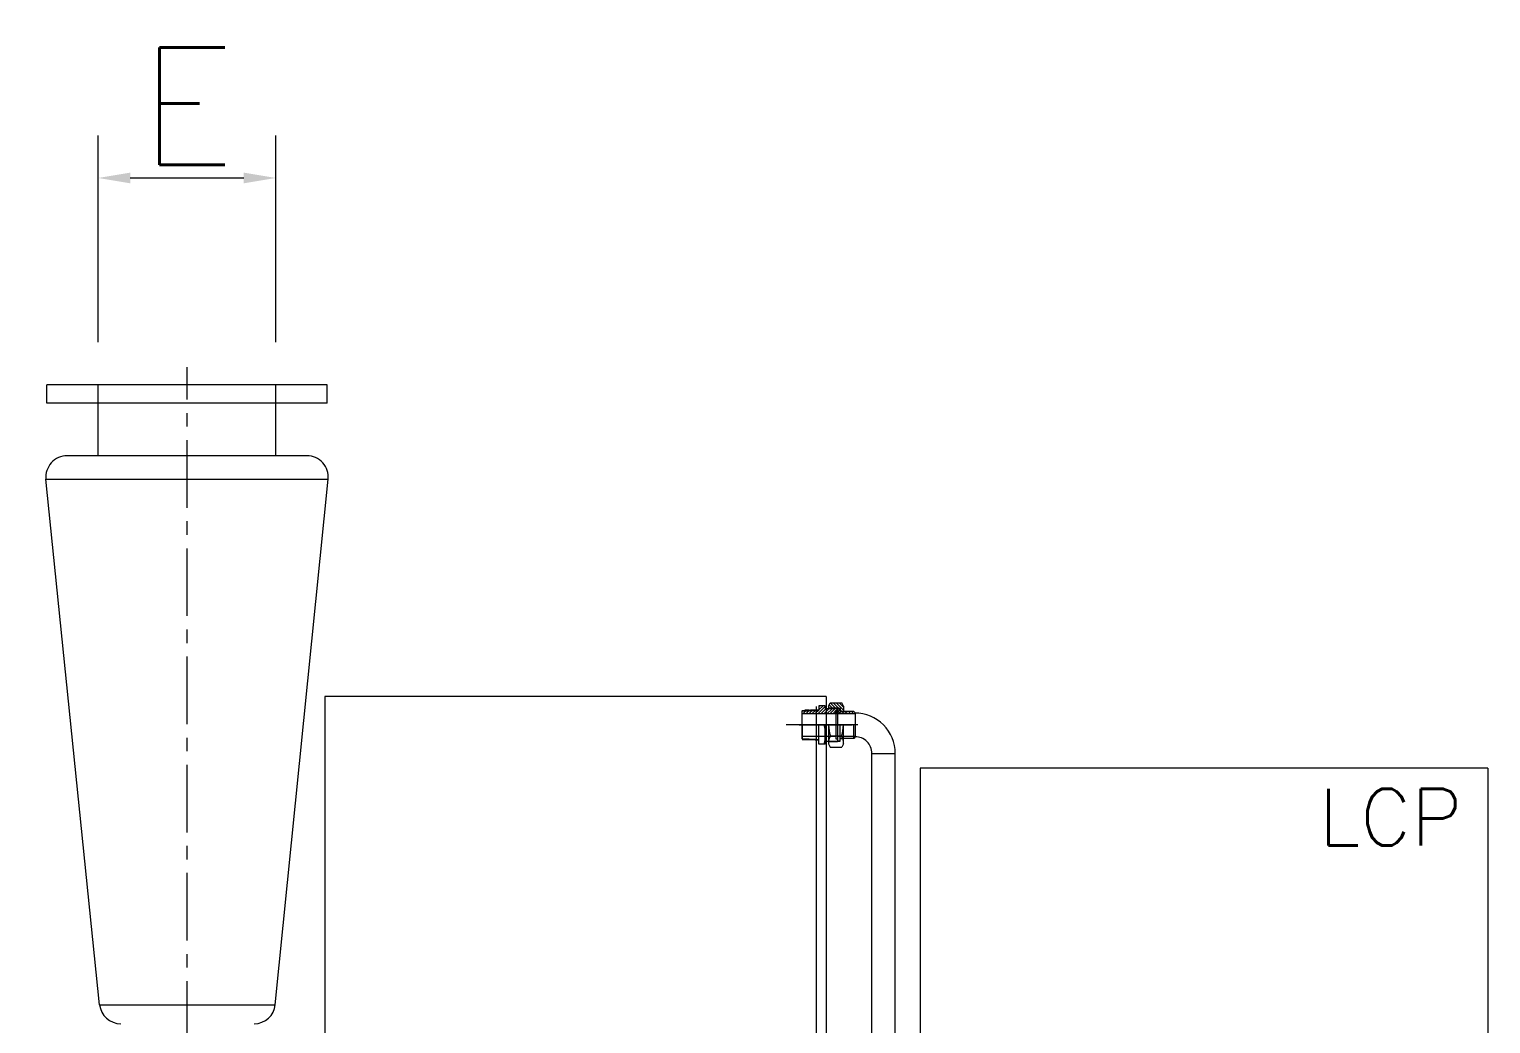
# Model space of a CAD drawing. Header units: inches. Extents: x 76 to 22091, y 292 to 17065.
# Drawn here: x 18067 to 20125, y 7829 to 9230 of the extents above; entities that cross this region are included whole.
import ezdxf

# ---------------------------------------------------------------- set-up
doc = ezdxf.new("R2010")
doc.units = ezdxf.units.IN
doc.header["$MEASUREMENT"] = 0
doc.linetypes.add('ACAD_ISO02W100', pattern=[15, 12, -3])
doc.linetypes.add('CENTER', pattern=[50.8, 31.75, -6.35, 6.35, -6.35])
doc.layers.get('Defpoints').update_dxf_attribs({"lineweight": 5})
for name, color, linetype, lineweight in [('06___ANNOTATIONS', 7, 'Continuous', 5), ('CAXA0', 7, 'Continuous', 5), ('CAXA1', 5, 'CENTER', 5), ('CAXA3', 7, 'Continuous', 5), ('虚线', 6, 'ACAD_ISO02W100', 5)]:
    doc.layers.add(name, color=color, linetype=linetype, lineweight=lineweight)
doc.styles.add('Roman', font='romans')
doc.styles.get("Standard").update_dxf_attribs({"font": 'arial.ttf'})
doc.dimstyles.new('ISO-25', dxfattribs={"dimscale": 30, "dimtxt": 1.5, "dimasz": 1.5, "dimexe": 2, "dimexo": 2, "dimtad": 1, "dimtih": 1, "dimtoh": 1, "dimdec": 1, "dimlfac": 0.03937, "dimdsep": 46, "dimtxsty": 'Standard', "dimcen": 2.5, "dimclrd": 7, "dimclre": 7, "dimclrt": 7, "dimadec": 0, "dimazin": 0, "dimtfac": 1, "dimtdec": 1, "dimtmove": 0, "dimatfit": 3, "dimfxl": 1, "dimlwd": 5, "dimlwe": 5, "dimarcsym": 0})

# ---------------------------------------------------------------- blocks, each defined once
blk = doc.blocks.new('*D22')
at = {"color": 7, "linetype": 'Continuous', "lineweight": 5, "transparency": 16777216}
for p, q in [((18163.8, 8789.2), (18163.8, 9080.5)), ((18413.8, 8789.2), (18413.8, 9080.5)), ((18208.8, 9020.5), (18368.8, 9020.5))]:
    blk.add_line(p, q, dxfattribs=at)
at = {"color": 7, "transparency": 16777216}
for points in [[(18208.8, 9028), (18208.8, 9013), (18163.8, 9020.5)], [(18368.8, 9028), (18368.8, 9013), (18413.8, 9020.5)]]:
    blk.add_solid(points, dxfattribs=at)
at = {"layer": 'Defpoints', "color": 0, "transparency": 16777216}
for p in [(18413.8, 9020.5), (18163.8, 8729.2), (18413.8, 8729.2)]:
    blk.add_point(p, dxfattribs=at)
at = {"color": 7, "lineweight": 5, "transparency": 16777216, "insert": (18288.8, 9121.7), "char_height": 165, "attachment_point": 5, "style": 'Roman'}
blk.add_mtext('E', dxfattribs=at)
blk = doc.blocks.new('*D23')
at = {"color": 7, "linetype": 'Continuous', "lineweight": 5, "transparency": 16777216}
for p, q in [((18031.3, 8729.2), (17840.7, 8729.2)), ((17900.7, 8684.2), (17900.7, 8330.4)), ((17900.7, 7774.2), (17900.7, 8127.9)), ((18109.5, 7729.2), (17840.7, 7729.2))]:
    blk.add_line(p, q, dxfattribs=at)
at = {"color": 7, "transparency": 16777216}
for points in [[(17893.2, 8684.2), (17908.2, 8684.2), (17900.7, 8729.2)], [(17893.2, 7774.2), (17908.2, 7774.2), (17900.7, 7729.2)]]:
    blk.add_solid(points, dxfattribs=at)
at = {"layer": 'Defpoints', "color": 0, "transparency": 16777216}
for p in [(18091.3, 8729.2), (17900.7, 7729.2), (18169.5, 7729.2)]:
    blk.add_point(p, dxfattribs=at)
at = {"color": 7, "lineweight": 5, "transparency": 16777216, "insert": (17900.7, 8229.2), "char_height": 165, "attachment_point": 5, "style": 'Roman'}
blk.add_mtext('F', dxfattribs=at)
blk = doc.blocks.new('*D10')
at = {"color": 7, "linetype": 'Continuous', "lineweight": 5, "transparency": 16777216}
for p, q in [((20181.5, 8189.2), (20623.1, 8189.2)), ((20563.1, 8144.2), (20563.1, 7646.8)), ((20563.1, 6534.2), (20563.1, 7444.3)), ((20284, 6489.2), (20623.1, 6489.2))]:
    blk.add_line(p, q, dxfattribs=at)
at = {"color": 7, "transparency": 16777216}
for points in [[(20555.6, 8144.2), (20570.6, 8144.2), (20563.1, 8189.2)], [(20555.6, 6534.2), (20570.6, 6534.2), (20563.1, 6489.2)]]:
    blk.add_solid(points, dxfattribs=at)
at = {"layer": 'Defpoints', "color": 0, "transparency": 16777216}
for p in [(20121.5, 8189.2), (20224, 6489.2), (20563.1, 6489.2)]:
    blk.add_point(p, dxfattribs=at)
at = {"color": 7, "lineweight": 5, "transparency": 16777216, "insert": (20563.1, 7545.5), "char_height": 165, "attachment_point": 5, "style": 'Roman'}
blk.add_mtext('66.9', dxfattribs=at)

msp = doc.modelspace()

# ---------------------------------------------------------------- linework, layer by layer
at = {"color": 7, "lineweight": 5}
for p, q in [((18486.32, 8729.16), (18091.32, 8729.16)), ((18091.32, 8703.16), (18091.32, 8729.16)), ((18163.82, 8629.16), (18163.82, 8729.16)), ((18413.82, 8629.16), (18413.82, 8729.16)), ((18486.32, 8703.16), (18486.32, 8729.16)), ((18486.32, 8703.16), (18091.32, 8703.16)), ((18457.73, 8629.16), (18119.91, 8629.16)), ((18165.7, 7856.06), (18090.07, 8596.05)), ((18090.07, 8596.05), (18487.57, 8596.05)), ((18413.2, 7856.06), (18487.57, 8596.05)), ((18483.02, 8290.15), (18483.02, 7580.16)), ((19189.02, 8290.15), (18483.02, 8290.15)), ((19179.02, 8277.15), (19179.02, 8271.15)), ((19188.02, 8277.15), (19179.02, 8277.15)), ((19188.02, 8277.15), (19188.02, 8273.05)), ((19189.02, 8290.15), (19189.02, 7580.16)), ((19192.52, 8276.66), (19194.7, 8281.33)), ((19194.7, 8281.33), (19211.34, 8281.33)), ((19213.52, 8276.66), (19211.34, 8281.33)), ((19155.02, 8269.3), (19156.06, 8270.35)), ((19155.02, 8269.3), (19155.02, 8231.01)), ((19155.02, 8266.15), (19230.02, 8266.15)), ((19156.06, 8270.35), (19173.54, 8271.15)), ((19167.02, 8271.15), (19179.02, 8271.15)), ((19173.54, 8271.15), (19179.02, 8271.15)), ((19175.02, 8276.15), (19175.02, 7580.16)), ((19188.02, 8273.05), (19192.52, 8273.05)), ((19192.52, 8276.66), (19192.52, 8273.05)), ((19192.52, 8274.15), (19205.02, 8274.15)), ((19203.05, 8269.65), (19205.02, 8269.65)), ((19203.05, 8269.65), (19203.05, 8250.15)), ((19205.02, 8273.05), (19203.92, 8274.15)), ((19205.02, 8273.05), (19205.02, 8250.15)), ((19205.02, 8272.55), (19209.02, 8272.55)), ((19209.02, 8273.05), (19209.02, 8269.15)), ((19209.02, 8269.65), (19213.52, 8269.65)), ((19209.02, 8269.65), (19213.52, 8269.65)), ((19228.02, 8269.15), (19209.02, 8269.15)), ((19213.52, 8276.66), (19213.52, 8269.15)), ((19230.02, 8267.15), (19228.02, 8269.15)), ((19230.02, 8267.15), (19230.02, 8233.15)), ((19156.06, 8229.96), (19156.06, 8250.15)), ((19179.02, 8223.15), (19179.02, 8250.15)), ((19188.02, 8223.15), (19188.02, 8250.15)), ((19192.52, 8250.15), (19192.52, 8223.65)), ((19213.52, 8223.65), (19213.52, 8250.15)), ((19228.02, 8231.15), (19228.02, 8250.15)), ((19155.02, 8231.01), (19156.06, 8229.96)), ((19156.06, 8229.96), (19173.54, 8229.15)), ((19173.54, 8229.15), (19179.02, 8229.15)), ((19188.02, 8223.15), (19179.02, 8223.15)), ((19188.02, 8227.25), (19192.58, 8227.25)), ((19192.52, 8223.65), (19194.7, 8218.98)), ((19194.7, 8218.98), (19211.34, 8218.98)), ((19195.28, 8234.57), (19210.82, 8234.57)), ((19205.02, 8227.25), (19203.92, 8226.15)), ((19213.52, 8223.65), (19211.34, 8218.98)), ((19228.02, 8231.15), (19213.52, 8231.15)), ((19230.02, 8233.15), (19228.02, 8231.15)), ((19253.52, 8210.02), (19286.52, 8210.02)), ((19253.52, 7192.13), (19253.52, 8210.02)), ((19286.52, 7192.13), (19286.52, 8210.02)), ((20121.51, 8189.16), (19321.52, 8189.16)), ((19321.52, 8189.16), (19321.52, 6939.16)), ((20121.51, 8189.16), (20121.51, 6939.16)), ((18165.7, 7856.06), (18413.2, 7856.06))]:
    msp.add_line(p, q, dxfattribs=at)
msp.add_circle((19203.97, 8268.23), 1.32, dxfattribs=at)
for centre, radius, start, end in [((18119.91, 8599.16), 30, 90, 185.94686), ((18457.73, 8599.16), 30, 354.05314, 90), ((19229.75, 8210.02), 56.76, 0, 90.0005), ((19126.52, 8236.65), 61.5, 347.31962, 12.68038), ((19238.92, 8250.16), 46.35, 180.00225, 199.65441), ((19167.17, 8250.16), 46.35, 340.34783, 0), ((19205.18, 8226.77), 12.6, 141.7922, 177.80533), ((19200.91, 8226.77), 12.6, 0, 38.2078), ((19230.02, 8210.02), 23.5, 0, 90.00122), ((18195.54, 7859.16), 30, 185.94686, 270), ((18383.36, 7859.16), 30, 270, 354.05314)]:
    msp.add_arc(centre, radius, start, end, dxfattribs=at)
at = {"layer": 'CAXA0', "color": 7, "linetype": 'Continuous', "lineweight": 5}
for p, q in [((19184.77, 8277.15), (19179.02, 8271.4)), ((19180.52, 8277.15), (19179.02, 8275.65)), ((19197.68, 8274.15), (19193.49, 8278.34)), ((19201.92, 8274.15), (19195.04, 8281.03)), ((19206.6, 8273.72), (19198.99, 8281.33)), ((19213.52, 8271.05), (19203.23, 8281.33)), ((19213.52, 8275.29), (19207.47, 8281.33)), ((19155.73, 8269.33), (19155.02, 8268.62)), ((19156.78, 8270.38), (19155.73, 8269.33)), ((19160.18, 8269.54), (19156.8, 8266.15)), ((19161.23, 8270.59), (19160.18, 8269.54)), ((19164.63, 8269.74), (19161.04, 8266.15)), ((19165.68, 8270.79), (19164.63, 8269.74)), ((19169.08, 8269.95), (19165.28, 8266.15)), ((19170.12, 8271), (19169.08, 8269.95)), ((19173.52, 8270.15), (19169.52, 8266.15)), ((19174.52, 8271.15), (19173.52, 8270.15)), ((19178.68, 8271.07), (19173.77, 8266.15)), ((19188.02, 8276.16), (19178.01, 8266.15)), ((19178.77, 8271.15), (19178.68, 8271.07)), ((19189.15, 8273.05), (19182.25, 8266.15)), ((19193.39, 8273.05), (19186.49, 8266.15)), ((19196.98, 8272.4), (19190.74, 8266.15)), ((19193.44, 8274.15), (19192.52, 8275.07)), ((19194.54, 8273.05), (19193.44, 8274.15)), ((19199.53, 8270.7), (19194.98, 8266.15)), ((19197.64, 8273.05), (19196.98, 8272.4)), ((19198.78, 8273.05), (19197.68, 8274.15)), ((19202.07, 8269), (19199.22, 8266.15)), ((19201.88, 8273.05), (19199.53, 8270.7)), ((19203.02, 8273.05), (19201.92, 8274.15)), ((19205.02, 8271.95), (19202.07, 8269)), ((19202.71, 8268.23), (19202.64, 8268.16)), ((19203.97, 8269.28), (19203.72, 8269.53)), ((19204.03, 8269.55), (19203.97, 8269.48)), ((19205.62, 8272.55), (19205.02, 8271.95)), ((19205.27, 8267.98), (19205.02, 8268.23)), ((19209.02, 8271.71), (19205.26, 8267.95)), ((19210.71, 8269.15), (19207.71, 8266.15)), ((19210.66, 8269.65), (19209.02, 8271.3)), ((19214.95, 8269.15), (19211.95, 8266.15)), ((19219.19, 8269.15), (19216.19, 8266.15)), ((19223.44, 8269.15), (19220.44, 8266.15)), ((19227.68, 8269.15), (19224.68, 8266.15)), ((19229.97, 8267.2), (19228.92, 8266.15))]:
    msp.add_line(p, q, dxfattribs=at)
at = {"layer": 'CAXA1', "linetype": 'CENTER', "lineweight": 5, "ltscale": 3}
for p, q in [((18289.02, 7031.95), (18289.02, 8754.16)), ((19207.29, 8268.23), (19200.64, 8268.23)), ((19192.02, 8250.15), (19132.98, 8250.15)), ((19151.29, 8250.15), (19226.02, 8250.15)), ((19234, 8250.15), (19151.29, 8250.15)), ((19207.29, 8250.15), (19200.64, 8250.15))]:
    msp.add_line(p, q, dxfattribs=at)
at = {"layer": 'CAXA3', "color": 7, "lineweight": 5}
for p, q in [((19155.02, 8269.3), (19175.49, 8270.24)), ((19155.02, 8231.01), (19175.49, 8230.07))]:
    msp.add_line(p, q, dxfattribs=at)
at = {"layer": 'CAXA3', "color": 7, "linetype": 'Continuous', "lineweight": 5}
for p, q in [((19165.02, 8271.06), (19159.11, 8271.06)), ((19175.49, 8270.24), (19179.02, 8271.15)), ((19189.02, 8273.05), (19209.02, 8273.05)), ((19209.02, 8273.05), (19205.02, 8274.15)), ((19165.02, 8229.25), (19155.28, 8229.25)), ((19175.49, 8230.07), (19179.02, 8229.15)), ((19175.49, 8230.07), (19179.02, 8229.15)), ((19189.02, 8227.25), (19209.02, 8227.25)), ((19209.02, 8227.25), (19205.02, 8226.15))]:
    msp.add_line(p, q, dxfattribs=at)
at = {"layer": '虚线', "color": 7, "lineweight": 5, "ltscale": 5}
for p, q in [((19203.05, 8250.15), (19203.05, 8230.65)), ((19205.02, 8250.15), (19205.02, 8227.25)), ((19209.02, 8227.25), (19209.02, 8250.15)), ((19155.02, 8234.15), (19203.05, 8234.15)), ((19205.02, 8226.15), (19192.52, 8226.15)), ((19203.05, 8230.65), (19205.02, 8230.65)), ((19205.02, 8234.15), (19230.02, 8234.15)), ((19205.02, 8227.75), (19209.02, 8227.75)), ((19213.52, 8231.15), (19209.02, 8231.15)), ((19213.52, 8230.65), (19209.02, 8230.65))]:
    msp.add_line(p, q, dxfattribs=at)

# ---------------------------------------------------------------- texts
at = {"layer": '06___ANNOTATIONS', "color": 7, "linetype": 'Continuous', "lineweight": 5, "insert": (19883.12, 8120.24), "char_height": 80, "width": 4297.3632, "attachment_point": 4, "style": 'Roman'}
msp.add_mtext('LCP', dxfattribs=at)

# ---------------------------------------------------------------- dimensions: what is measured, and where the dimension line sits
at = {"color": 7, "lineweight": 5}
dim = msp.add_linear_dim(base=(18413.82, 9020.47), p1=(18163.82, 8729.16), p2=(18413.82, 8729.16), text='E', dimstyle='ISO-25', override={"dimtxt": 5.5, "dimpost": '\\X', "dimtxsty": 'Roman', "dimtmove": 1}, dxfattribs=at)
dim.commit()
dim.dimension.update_dxf_attribs({"geometry": '*D22', "text_midpoint": (18288.82, 9020.47), "dimtype": 160})
dim = msp.add_linear_dim(base=(17900.75, 7729.16), p1=(18091.32, 8729.16), p2=(18169.54, 7729.16), angle=90, text='F', dimstyle='ISO-25', override={"dimtxt": 5.5, "dimpost": '\\X', "dimtxsty": 'Roman', "dimtmove": 1}, dxfattribs=at)
dim.commit()
dim.dimension.update_dxf_attribs({"geometry": '*D23', "text_midpoint": (17900.75, 8229.16)})
dim = msp.add_linear_dim(base=(20563.13, 6489.16), p1=(20121.51, 8189.16), p2=(20224.01, 6489.16), angle=90, dimstyle='ISO-25', override={"dimtxt": 5.5, "dimpost": '\\X', "dimtxsty": 'Roman', "dimtmove": 1}, dxfattribs=at)
dim.commit()
dim.dimension.update_dxf_attribs({"geometry": '*D10', "text_midpoint": (20563.13, 7545.51), "dimtype": 160})

doc.saveas('drawing.dxf')
